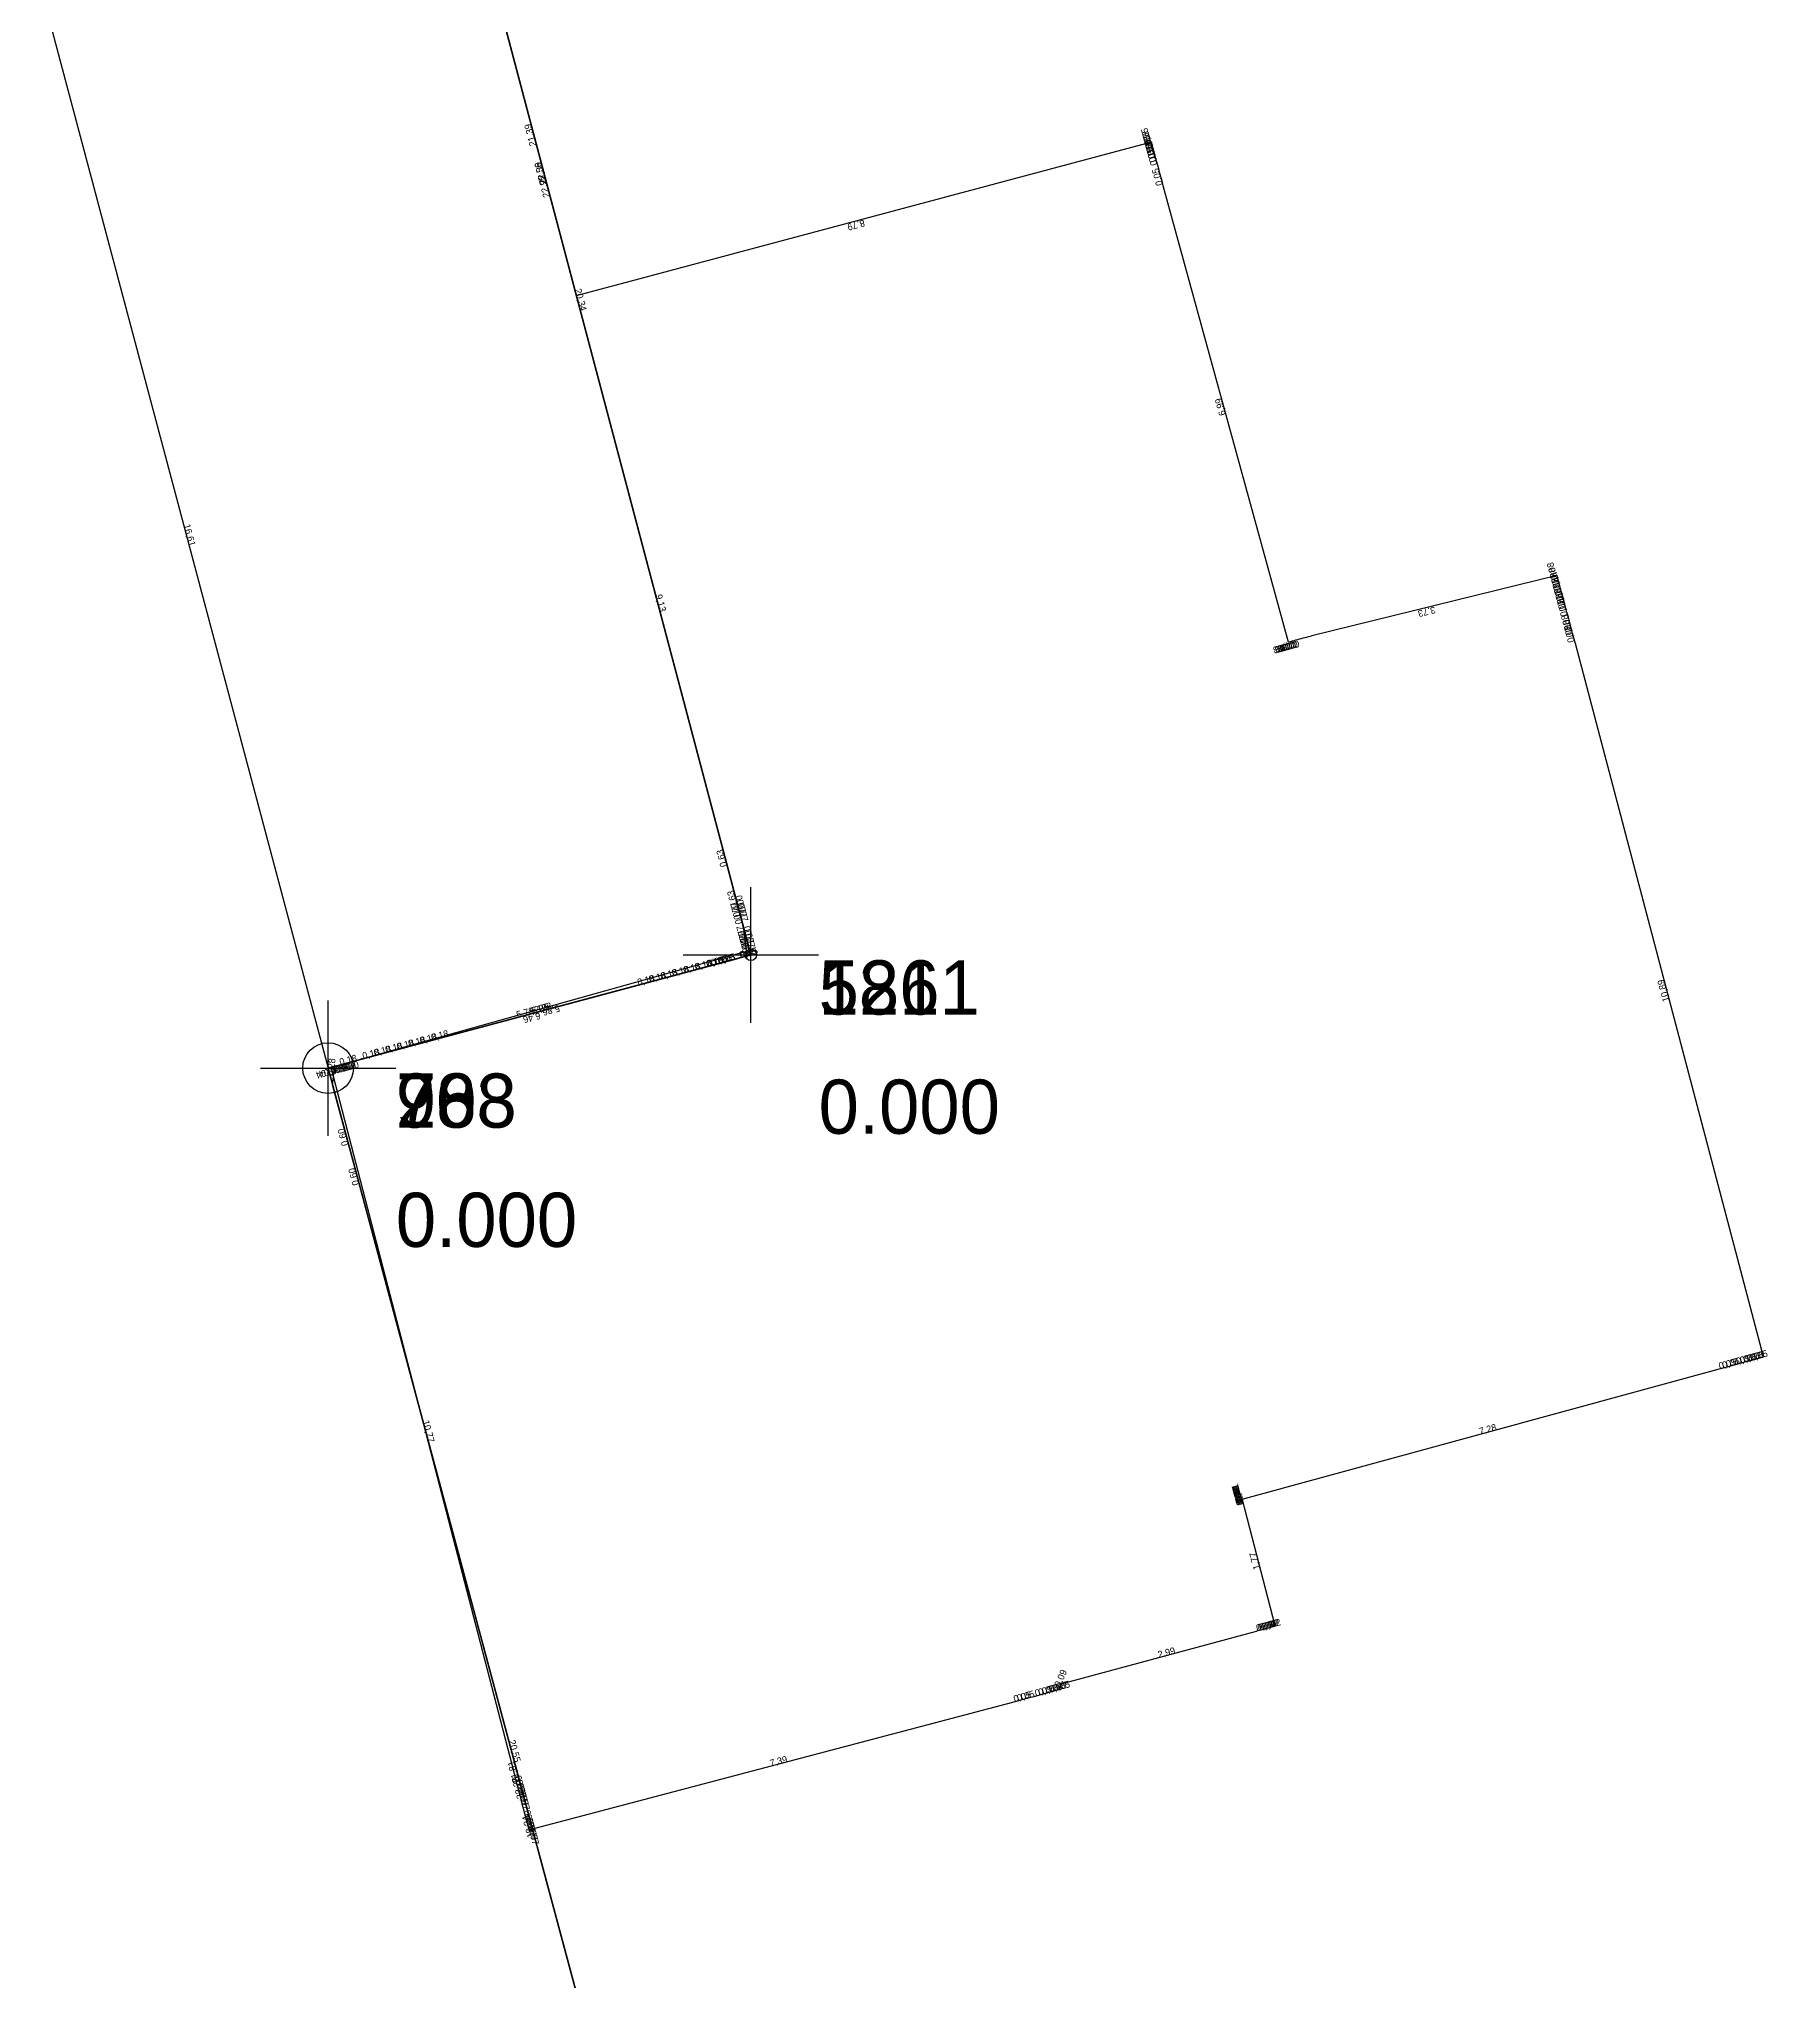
# Model space of a CAD drawing. Header units: metres. Extents: x 581016 to 32581287, y 5319908 to 5321142.
# Drawn here: x 581114.45 to 581140.12, y 5320282.77 to 5320311.44 of the extents above; entities that cross this region are included whole.
import ezdxf
from ezdxf.enums import TextEntityAlignment as Align

# ---------------------------------------------------------------- set-up
doc = ezdxf.new("R2010")
doc.units = ezdxf.units.M
doc.header["$PDMODE"] = 2
doc.header["$PDSIZE"] = 1
for name, color, linetype in [('EdgeLengths', 7, 'Continuous'), ('Flurstuecksgrenzedxf', 7, 'Continuous'), ('Gebaeudeumrissliniedxf', 7, 'Continuous'), ('Grenzpunktdxf', 7, 'Continuous'), ('Grenzpunktunabgemarktdxf', 7, 'Continuous'), ('PointHeights', 7, 'Continuous'), ('PointNames', 7, 'Continuous'), ('UmringIndustrieUGewerbefldxf', 7, 'Continuous'), ('UmringPWohnbauFldxf', 7, 'Continuous')]:
    doc.layers.add(name, color=color, linetype=linetype)

msp = doc.modelspace()

# ---------------------------------------------------------------- linework, layer by layer
at = {"layer": 'Flurstuecksgrenzedxf', "color": 178}
for points in [[(581124.374, 5320275.189), (581118.72, 5320296.25), (581124.699, 5320297.85), (581124.73, 5320297.858), (581124.76, 5320297.867), (581124.791, 5320297.875), (581124.821, 5320297.883), (581124.852, 5320297.891), (581124.882, 5320297.899), (581124.913, 5320297.907), (581124.943, 5320297.916), (581124.947, 5320297.97), (581124.918, 5320298.079), (581124.889, 5320298.188), (581124.86, 5320298.297), (581124.832, 5320298.406), (581119.06, 5320320.22)], [(581124.374, 5320275.189), (581118.72, 5320296.25), (581124.699, 5320297.85), (581124.73, 5320297.858), (581124.76, 5320297.867), (581124.791, 5320297.875), (581124.821, 5320297.883), (581124.852, 5320297.891), (581124.882, 5320297.899), (581124.913, 5320297.907), (581124.943, 5320297.916), (581124.947, 5320297.97), (581124.918, 5320298.079), (581124.889, 5320298.188), (581124.86, 5320298.297), (581124.832, 5320298.406), (581119.06, 5320320.22)], [(581119.758, 5320317.584), (581124.96, 5320297.92), (581118.72, 5320296.25), (581124.048, 5320276.404)], [(581119.758, 5320317.584), (581124.96, 5320297.92), (581118.72, 5320296.25), (581124.048, 5320276.404)]]:
    msp.add_lwpolyline(points, dxfattribs=at)
at = {"layer": 'Gebaeudeumrissliniedxf', "color": 178}
msp.add_lwpolyline([(581114.45, 5320312.303), (581118.72, 5320296.25), (581124.755, 5320297.865), (581124.799, 5320297.877), (581124.844, 5320297.889), (581124.888, 5320297.901), (581124.932, 5320297.913), (581124.953, 5320297.946), (581124.935, 5320298.015), (581124.916, 5320298.084), (581124.898, 5320298.154), (581124.88, 5320298.223), (581124.861, 5320298.292), (581124.843, 5320298.361), (581124.825, 5320298.43), (581124.806, 5320298.499), (581119.081, 5320320.142)], dxfattribs=at)
msp.add_lwpolyline([(581114.45, 5320312.303), (581118.72, 5320296.25), (581124.755, 5320297.865), (581124.799, 5320297.877), (581124.844, 5320297.889), (581124.888, 5320297.901), (581124.932, 5320297.913), (581124.953, 5320297.946), (581124.935, 5320298.015), (581124.916, 5320298.084), (581124.898, 5320298.154), (581124.88, 5320298.223), (581124.861, 5320298.292), (581124.843, 5320298.361), (581124.825, 5320298.43), (581124.806, 5320298.499), (581119.081, 5320320.142)], dxfattribs=at)
msp.add_lwpolyline([(581122.38, 5320307.65), (581124.719, 5320298.828), (581124.736, 5320298.763), (581124.754, 5320298.698), (581124.771, 5320298.634), (581124.788, 5320298.569), (581124.805, 5320298.504), (581124.822, 5320298.439), (581124.84, 5320298.374), (581124.857, 5320298.309), (581124.874, 5320298.244), (581124.891, 5320298.179), (581124.908, 5320298.115), (581124.926, 5320298.05), (581124.943, 5320297.985), (581119.302, 5320296.406), (581119.261, 5320296.395), (581119.219, 5320296.384), (581119.178, 5320296.372), (581119.136, 5320296.361), (581119.094, 5320296.35), (581119.053, 5320296.339), (581119.011, 5320296.328), (581118.97, 5320296.317), (581118.928, 5320296.306), (581118.886, 5320296.295), (581118.845, 5320296.283), (581118.803, 5320296.272), (581118.762, 5320296.261), (581121.464, 5320285.834), (581121.481, 5320285.77), (581121.498, 5320285.706), (581121.514, 5320285.643), (581121.531, 5320285.579), (581121.548, 5320285.515), (581121.565, 5320285.451), (581121.582, 5320285.387), (581121.599, 5320285.323), (581121.616, 5320285.259), (581121.633, 5320285.195), (581121.649, 5320285.132), (581121.666, 5320285.068), (581121.683, 5320285.004), (581128.826, 5320286.889), (581128.879, 5320286.904), (581128.931, 5320286.918), (581128.984, 5320286.932), (581129.036, 5320286.947), (581129.088, 5320286.961), (581129.141, 5320286.975), (581129.193, 5320286.99), (581129.246, 5320287.004), (581129.298, 5320287.018), (581129.35, 5320287.033), (581129.403, 5320287.047), (581129.455, 5320287.061), (581129.508, 5320287.076), (581129.542, 5320287.153), (581129.542, 5320287.154), (581129.542, 5320287.154), (581129.541, 5320287.155), (581129.541, 5320287.155), (581129.541, 5320287.156), (581129.541, 5320287.156), (581129.541, 5320287.157), (581129.541, 5320287.157), (581129.541, 5320287.158), (581129.541, 5320287.158), (581129.54, 5320287.159), (581129.54, 5320287.159), (581129.54, 5320287.16), (581132.423, 5320287.94), (581132.444, 5320287.945), (581132.466, 5320287.951), (581132.487, 5320287.957), (581132.508, 5320287.963), (581132.529, 5320287.968), (581132.55, 5320287.974), (581132.572, 5320287.98), (581132.593, 5320287.986), (581132.614, 5320287.991), (581132.635, 5320287.997), (581132.656, 5320288.003), (581132.678, 5320288.009), (581132.699, 5320288.014), (581132.258, 5320289.725), (581132.254, 5320289.737), (581132.251, 5320289.75), (581132.247, 5320289.762), (581132.244, 5320289.775), (581132.241, 5320289.787), (581132.237, 5320289.8), (581132.234, 5320289.812), (581132.23, 5320289.825), (581132.227, 5320289.837), (581132.224, 5320289.85), (581132.22, 5320289.862), (581132.217, 5320289.875), (581132.213, 5320289.887), (581139.237, 5320291.804), (581139.288, 5320291.818), (581139.34, 5320291.832), (581139.392, 5320291.846), (581139.443, 5320291.86), (581139.495, 5320291.874), (581139.547, 5320291.888), (581139.598, 5320291.902), (581139.65, 5320291.916), (581139.702, 5320291.93), (581139.753, 5320291.944), (581139.805, 5320291.958), (581139.857, 5320291.972), (581139.908, 5320291.986), (581137.131, 5320302.517), (581137.11, 5320302.595), (581137.09, 5320302.672), (581137.069, 5320302.749), (581137.048, 5320302.827), (581137.027, 5320302.904), (581137.006, 5320302.981), (581136.986, 5320303.059), (581136.965, 5320303.136), (581136.944, 5320303.213), (581136.923, 5320303.291), (581136.902, 5320303.368), (581136.882, 5320303.445), (581136.861, 5320303.523), (581133.241, 5320302.63), (581133.214, 5320302.623), (581133.188, 5320302.616), (581133.161, 5320302.608), (581133.135, 5320302.601), (581133.108, 5320302.594), (581133.082, 5320302.587), (581133.055, 5320302.58), (581133.029, 5320302.573), (581133.002, 5320302.566), (581132.976, 5320302.559), (581132.949, 5320302.551), (581132.923, 5320302.544), (581132.896, 5320302.537), (581131.048, 5320309.276), (581131.034, 5320309.325), (581131.021, 5320309.375), (581131.007, 5320309.424), (581130.994, 5320309.474), (581130.981, 5320309.524), (581130.967, 5320309.573), (581130.954, 5320309.623), (581130.94, 5320309.672), (581130.927, 5320309.722), (581130.914, 5320309.772), (581130.9, 5320309.821), (581130.887, 5320309.871), (581130.873, 5320309.92)], close=True, dxfattribs=at)
msp.add_lwpolyline([(581122.38, 5320307.65), (581124.719, 5320298.828), (581124.736, 5320298.763), (581124.754, 5320298.698), (581124.771, 5320298.634), (581124.788, 5320298.569), (581124.805, 5320298.504), (581124.822, 5320298.439), (581124.84, 5320298.374), (581124.857, 5320298.309), (581124.874, 5320298.244), (581124.891, 5320298.179), (581124.908, 5320298.115), (581124.926, 5320298.05), (581124.943, 5320297.985), (581119.302, 5320296.406), (581119.261, 5320296.395), (581119.219, 5320296.384), (581119.178, 5320296.372), (581119.136, 5320296.361), (581119.094, 5320296.35), (581119.053, 5320296.339), (581119.011, 5320296.328), (581118.97, 5320296.317), (581118.928, 5320296.306), (581118.886, 5320296.295), (581118.845, 5320296.283), (581118.803, 5320296.272), (581118.762, 5320296.261), (581121.464, 5320285.834), (581121.481, 5320285.77), (581121.498, 5320285.706), (581121.514, 5320285.643), (581121.531, 5320285.579), (581121.548, 5320285.515), (581121.565, 5320285.451), (581121.582, 5320285.387), (581121.599, 5320285.323), (581121.616, 5320285.259), (581121.633, 5320285.195), (581121.649, 5320285.132), (581121.666, 5320285.068), (581121.683, 5320285.004), (581128.826, 5320286.889), (581128.879, 5320286.904), (581128.931, 5320286.918), (581128.984, 5320286.932), (581129.036, 5320286.947), (581129.088, 5320286.961), (581129.141, 5320286.975), (581129.193, 5320286.99), (581129.246, 5320287.004), (581129.298, 5320287.018), (581129.35, 5320287.033), (581129.403, 5320287.047), (581129.455, 5320287.061), (581129.508, 5320287.076), (581129.542, 5320287.153), (581129.542, 5320287.154), (581129.542, 5320287.154), (581129.541, 5320287.155), (581129.541, 5320287.155), (581129.541, 5320287.156), (581129.541, 5320287.156), (581129.541, 5320287.157), (581129.541, 5320287.157), (581129.541, 5320287.158), (581129.541, 5320287.158), (581129.54, 5320287.159), (581129.54, 5320287.159), (581129.54, 5320287.16), (581132.423, 5320287.94), (581132.444, 5320287.945), (581132.466, 5320287.951), (581132.487, 5320287.957), (581132.508, 5320287.963), (581132.529, 5320287.968), (581132.55, 5320287.974), (581132.572, 5320287.98), (581132.593, 5320287.986), (581132.614, 5320287.991), (581132.635, 5320287.997), (581132.656, 5320288.003), (581132.678, 5320288.009), (581132.699, 5320288.014), (581132.258, 5320289.725), (581132.254, 5320289.737), (581132.251, 5320289.75), (581132.247, 5320289.762), (581132.244, 5320289.775), (581132.241, 5320289.787), (581132.237, 5320289.8), (581132.234, 5320289.812), (581132.23, 5320289.825), (581132.227, 5320289.837), (581132.224, 5320289.85), (581132.22, 5320289.862), (581132.217, 5320289.875), (581132.213, 5320289.887), (581139.237, 5320291.804), (581139.288, 5320291.818), (581139.34, 5320291.832), (581139.392, 5320291.846), (581139.443, 5320291.86), (581139.495, 5320291.874), (581139.547, 5320291.888), (581139.598, 5320291.902), (581139.65, 5320291.916), (581139.702, 5320291.93), (581139.753, 5320291.944), (581139.805, 5320291.958), (581139.857, 5320291.972), (581139.908, 5320291.986), (581137.131, 5320302.517), (581137.11, 5320302.595), (581137.09, 5320302.672), (581137.069, 5320302.749), (581137.048, 5320302.827), (581137.027, 5320302.904), (581137.006, 5320302.981), (581136.986, 5320303.059), (581136.965, 5320303.136), (581136.944, 5320303.213), (581136.923, 5320303.291), (581136.902, 5320303.368), (581136.882, 5320303.445), (581136.861, 5320303.523), (581133.241, 5320302.63), (581133.214, 5320302.623), (581133.188, 5320302.616), (581133.161, 5320302.608), (581133.135, 5320302.601), (581133.108, 5320302.594), (581133.082, 5320302.587), (581133.055, 5320302.58), (581133.029, 5320302.573), (581133.002, 5320302.566), (581132.976, 5320302.559), (581132.949, 5320302.551), (581132.923, 5320302.544), (581132.896, 5320302.537), (581131.048, 5320309.276), (581131.034, 5320309.325), (581131.021, 5320309.375), (581131.007, 5320309.424), (581130.994, 5320309.474), (581130.981, 5320309.524), (581130.967, 5320309.573), (581130.954, 5320309.623), (581130.94, 5320309.672), (581130.927, 5320309.722), (581130.914, 5320309.772), (581130.9, 5320309.821), (581130.887, 5320309.871), (581130.873, 5320309.92)], close=True, dxfattribs=at)
at = {"layer": 'Grenzpunktdxf', "color": 178}
msp.add_circle((581118.72, 5320296.25), 0.375, dxfattribs=at)
msp.add_circle((581118.72, 5320296.25), 0.375, dxfattribs=at)
msp.add_circle((581118.72, 5320296.25), 0.375, dxfattribs=at)
msp.add_circle((581118.72, 5320296.25), 0.375, dxfattribs=at)
at = {"layer": 'Grenzpunktdxf', "linetype": 'Continuous'}
msp.add_point((581118.72, 5320296.25), dxfattribs=at)
msp.add_point((581118.72, 5320296.25), dxfattribs=at)
msp.add_point((581118.72, 5320296.25), dxfattribs=at)
msp.add_point((581118.72, 5320296.25), dxfattribs=at)
at = {"layer": 'Grenzpunktunabgemarktdxf', "color": 178}
msp.add_circle((581124.96, 5320297.92), 0.0833, dxfattribs=at)
msp.add_circle((581124.96, 5320297.92), 0.0833, dxfattribs=at)
at = {"layer": 'Grenzpunktunabgemarktdxf', "linetype": 'Continuous'}
msp.add_point((581124.96, 5320297.92), dxfattribs=at)
msp.add_point((581124.96, 5320297.92), dxfattribs=at)
msp.add_point((581124.96, 5320297.92), dxfattribs=at)
msp.add_point((581124.96, 5320297.92), dxfattribs=at)
at = {"layer": 'UmringIndustrieUGewerbefldxf', "color": 178}
msp.add_lwpolyline([(581124.271, 5320275.572), (581119.257, 5320294.25), (581119.1, 5320294.834), (581118.943, 5320295.418), (581118.787, 5320296.001), (581118.817, 5320296.276), (581118.986, 5320296.321), (581119.155, 5320296.367), (581119.325, 5320296.412), (581119.494, 5320296.457), (581119.663, 5320296.502), (581119.832, 5320296.548), (581120.001, 5320296.593), (581120.17, 5320296.638), (581120.34, 5320296.683), (581123.216, 5320297.453), (581123.385, 5320297.498), (581123.554, 5320297.544), (581123.723, 5320297.589), (581123.892, 5320297.634), (581124.061, 5320297.68), (581124.231, 5320297.725), (581124.4, 5320297.77), (581124.569, 5320297.815), (581124.738, 5320297.861), (581124.907, 5320297.906), (581124.85, 5320298.336), (581124.69, 5320298.941), (581124.53, 5320299.545), (581119.06, 5320320.22)], dxfattribs=at)
msp.add_lwpolyline([(581124.271, 5320275.572), (581119.257, 5320294.25), (581119.1, 5320294.834), (581118.943, 5320295.418), (581118.787, 5320296.001), (581118.817, 5320296.276), (581118.986, 5320296.321), (581119.155, 5320296.367), (581119.325, 5320296.412), (581119.494, 5320296.457), (581119.663, 5320296.502), (581119.832, 5320296.548), (581120.001, 5320296.593), (581120.17, 5320296.638), (581120.34, 5320296.683), (581123.216, 5320297.453), (581123.385, 5320297.498), (581123.554, 5320297.544), (581123.723, 5320297.589), (581123.892, 5320297.634), (581124.061, 5320297.68), (581124.231, 5320297.725), (581124.4, 5320297.77), (581124.569, 5320297.815), (581124.738, 5320297.861), (581124.907, 5320297.906), (581124.85, 5320298.336), (581124.69, 5320298.941), (581124.53, 5320299.545), (581119.06, 5320320.22)], dxfattribs=at)
at = {"layer": 'UmringPWohnbauFldxf', "color": 178}
msp.add_lwpolyline([(581124.5, 5320274.72), (581118.72, 5320296.25), (581124.305, 5320297.745), (581124.358, 5320297.759), (581124.411, 5320297.773), (581124.464, 5320297.787), (581124.516, 5320297.801), (581124.569, 5320297.815), (581124.622, 5320297.829), (581124.674, 5320297.844), (581124.727, 5320297.858), (581124.78, 5320297.872), (581124.832, 5320297.886), (581124.885, 5320297.9), (581124.938, 5320297.914), (581124.931, 5320298.029), (581119.06, 5320320.22)], dxfattribs=at)
msp.add_lwpolyline([(581124.5, 5320274.72), (581118.72, 5320296.25), (581124.305, 5320297.745), (581124.358, 5320297.759), (581124.411, 5320297.773), (581124.464, 5320297.787), (581124.516, 5320297.801), (581124.569, 5320297.815), (581124.622, 5320297.829), (581124.674, 5320297.844), (581124.727, 5320297.858), (581124.78, 5320297.872), (581124.832, 5320297.886), (581124.885, 5320297.9), (581124.938, 5320297.914), (581124.931, 5320298.029), (581119.06, 5320320.22)], dxfattribs=at)

# ---------------------------------------------------------------- texts
at = {"layer": 'EdgeLengths', "linetype": 'Continuous'}
for s, rotation, p in [('21,39', 104.8194, (581121.795, 5320309.873)), ('21,39', 104.8194, (581121.795, 5320309.873)), ('0,05', 105.1182, (581130.88, 5320309.886)), ('0,05', 105.1182, (581130.88, 5320309.886)), ('0,05', 105.1182, (581130.894, 5320309.836)), ('0,05', 105.1182, (581130.894, 5320309.836)), ('0,05', 105.1182, (581130.907, 5320309.786)), ('0,05', 105.1182, (581130.907, 5320309.786)), ('0,05', 105.1182, (581130.92, 5320309.737)), ('0,05', 105.1182, (581130.92, 5320309.737)), ('0,05', 105.1182, (581130.934, 5320309.687)), ('0,05', 105.1182, (581130.934, 5320309.687)), ('0,05', 105.1182, (581130.947, 5320309.638)), ('0,05', 105.1182, (581130.947, 5320309.638)), ('0,05', 105.1182, (581130.961, 5320309.588)), ('0,05', 105.1182, (581130.961, 5320309.588)), ('22,39', 104.8187, (581121.944, 5320309.311)), ('22,39', 104.8187, (581121.944, 5320309.311)), ('22,56', 104.8194, (581121.946, 5320309.303)), ('22,56', 104.8194, (581121.946, 5320309.303)), ('0,05', 105.1182, (581130.974, 5320309.538)), ('0,05', 105.1182, (581130.974, 5320309.538)), ('0,05', 105.1182, (581130.987, 5320309.489)), ('0,05', 105.1182, (581130.987, 5320309.489)), ('0,05', 105.1182, (581131.001, 5320309.439)), ('0,05', 105.1182, (581131.001, 5320309.439)), ('0,05', 105.1182, (581131.014, 5320309.39)), ('0,05', 105.1182, (581131.014, 5320309.39)), ('0,05', 105.1182, (581131.027, 5320309.34)), ('0,05', 105.1182, (581131.027, 5320309.34)), ('0,05', 105.1182, (581131.041, 5320309.29)), ('0,05', 105.1182, (581131.041, 5320309.29)), ('22,95', 104.8194, (581121.996, 5320309.115)), ('22,95', 104.8194, (581121.996, 5320309.115)), ('8,79', -165.034, (581126.627, 5320308.775)), ('8,79', -165.034, (581126.627, 5320308.775)), ('20,34', -75.1806, (581122.359, 5320307.742)), ('20,34', -75.1806, (581122.359, 5320307.742)), ('6,99', 105.343, (581131.972, 5320305.896)), ('6,99', 105.343, (581131.972, 5320305.896)), ('16,61', -75.1062, (581116.585, 5320304.267)), ('16,61', -75.1062, (581116.585, 5320304.267)), ('0,08', 105.0543, (581136.871, 5320303.474)), ('0,08', 105.0543, (581136.871, 5320303.474)), ('0,08', 105.0543, (581136.892, 5320303.397)), ('0,08', 105.0543, (581136.892, 5320303.397)), ('0,08', 105.0543, (581136.913, 5320303.319)), ('0,08', 105.0543, (581136.913, 5320303.319)), ('0,08', 105.0543, (581136.934, 5320303.242)), ('0,08', 105.0543, (581136.934, 5320303.242)), ('9,13', -75.1492, (581123.55, 5320303.229)), ('9,13', -75.1492, (581123.55, 5320303.229)), ('0,08', 105.0543, (581136.954, 5320303.165)), ('0,08', 105.0543, (581136.954, 5320303.165)), ('0,08', 105.0543, (581136.975, 5320303.087)), ('0,08', 105.0543, (581136.975, 5320303.087)), ('0,08', 105.0543, (581136.996, 5320303.01)), ('0,08', 105.0543, (581136.996, 5320303.01)), ('3,73', -166.1466, (581135.051, 5320303.066)), ('3,73', -166.1466, (581135.051, 5320303.066)), ('0,08', 105.0543, (581137.017, 5320302.933)), ('0,08', 105.0543, (581137.017, 5320302.933)), ('0,08', 105.0543, (581137.038, 5320302.855)), ('0,08', 105.0543, (581137.038, 5320302.855)), ('0,08', 105.0543, (581137.058, 5320302.778)), ('0,08', 105.0543, (581137.058, 5320302.778)), ('0,08', 105.0543, (581137.079, 5320302.701)), ('0,08', 105.0543, (581137.079, 5320302.701)), ('0,08', 105.0543, (581137.1, 5320302.623)), ('0,08', 105.0543, (581137.1, 5320302.623)), ('0,08', 105.0543, (581137.121, 5320302.546)), ('0,08', 105.0543, (581137.121, 5320302.546)), ('0,03', -164.916, (581132.91, 5320302.531)), ('0,03', -164.916, (581132.91, 5320302.531)), ('0,03', -164.916, (581132.936, 5320302.538)), ('0,03', -164.916, (581132.936, 5320302.538)), ('0,03', -164.916, (581132.963, 5320302.545)), ('0,03', -164.916, (581132.963, 5320302.545)), ('0,03', -164.916, (581132.989, 5320302.552)), ('0,03', -164.916, (581132.989, 5320302.552)), ('0,03', -164.916, (581133.016, 5320302.559)), ('0,03', -164.916, (581133.016, 5320302.559)), ('0,03', -164.916, (581133.042, 5320302.566)), ('0,03', -164.916, (581133.042, 5320302.566)), ('0,03', -164.916, (581133.069, 5320302.573)), ('0,03', -164.916, (581133.069, 5320302.573)), ('0,03', -164.916, (581133.095, 5320302.581)), ('0,03', -164.916, (581133.095, 5320302.581)), ('0,03', -164.916, (581133.121, 5320302.588)), ('0,03', -164.916, (581133.121, 5320302.588)), ('0,03', -164.916, (581133.148, 5320302.595)), ('0,03', -164.916, (581133.148, 5320302.595)), ('0,03', -164.916, (581133.174, 5320302.602)), ('0,03', -164.916, (581133.174, 5320302.602)), ('0,03', -164.916, (581133.201, 5320302.609)), ('0,03', -164.916, (581133.201, 5320302.609)), ('0,03', -164.916, (581133.227, 5320302.616)), ('0,03', -164.916, (581133.227, 5320302.616)), ('0,63', 104.8194, (581124.61, 5320299.233)), ('0,63', 104.8194, (581124.61, 5320299.233)), ('0,63', 104.8194, (581124.77, 5320298.629)), ('0,63', 104.8194, (581124.77, 5320298.629)), ('0,07', 104.8508, (581124.816, 5320298.455)), ('0,07', 104.8508, (581124.816, 5320298.455)), ('0,07', 104.8508, (581124.834, 5320298.386)), ('0,07', 104.8508, (581124.834, 5320298.386)), ('0,07', -75.1492, (581124.728, 5320298.786)), ('0,07', -75.1492, (581124.728, 5320298.786)), ('0,07', -75.1492, (581124.745, 5320298.721)), ('0,07', -75.1492, (581124.745, 5320298.721)), ('0,07', -75.1492, (581124.762, 5320298.656)), ('0,07', -75.1492, (581124.762, 5320298.656)), ('0,07', -75.1492, (581124.779, 5320298.591)), ('0,07', -75.1492, (581124.779, 5320298.591)), ('0,11', 104.8194, (581124.846, 5320298.341)), ('0,11', 104.8194, (581124.846, 5320298.341)), ('0,07', 104.8508, (581124.852, 5320298.316)), ('0,07', 104.8508, (581124.852, 5320298.316)), ('0,07', 104.8508, (581124.871, 5320298.247)), ('0,07', 104.8508, (581124.871, 5320298.247)), ('0,11', 104.8194, (581124.875, 5320298.232)), ('0,11', 104.8194, (581124.875, 5320298.232)), ('0,07', 104.8508, (581124.889, 5320298.178)), ('0,07', 104.8508, (581124.889, 5320298.178)), ('0,07', 104.8508, (581124.907, 5320298.109)), ('0,07', 104.8508, (581124.907, 5320298.109)), ('0,43', 97.6022, (581124.879, 5320298.111)), ('0,43', 97.6022, (581124.879, 5320298.111)), ('0,11', 104.8194, (581124.904, 5320298.123)), ('0,11', 104.8194, (581124.904, 5320298.123)), ('0,07', -75.1492, (581124.797, 5320298.526)), ('0,07', -75.1492, (581124.797, 5320298.526)), ('0,07', -75.1492, (581124.814, 5320298.461)), ('0,07', -75.1492, (581124.814, 5320298.461)), ('0,07', -75.1492, (581124.831, 5320298.397)), ('0,07', -75.1492, (581124.831, 5320298.397)), ('0,07', -75.1492, (581124.848, 5320298.332)), ('0,07', -75.1492, (581124.848, 5320298.332)), ('0,07', 104.8508, (581124.926, 5320298.04)), ('0,07', 104.8508, (581124.926, 5320298.04)), ('0,11', 104.8194, (581124.932, 5320298.014)), ('0,11', 104.8194, (581124.932, 5320298.014)), ('0,07', 104.8508, (581124.944, 5320297.971)), ('0,07', 104.8508, (581124.944, 5320297.971)), ('0,05', 14.9828, (581124.806, 5320297.869)), ('0,05', 14.9828, (581124.806, 5320297.869)), ('0,03', 14.9828, (581124.806, 5320297.869)), ('0,03', 14.9828, (581124.806, 5320297.869)), ('0,05', 14.9828, (581124.821, 5320297.873)), ('0,05', 14.9828, (581124.821, 5320297.873)), ('0,18', 14.9828, (581124.823, 5320297.873)), ('0,18', 14.9828, (581124.823, 5320297.873)), ('0,12', 93.3145, (581124.934, 5320297.962)), ('0,12', 93.3145, (581124.934, 5320297.962)), ('0,03', 14.9828, (581124.837, 5320297.877)), ('0,03', 14.9828, (581124.837, 5320297.877)), ('0,05', 14.9828, (581124.859, 5320297.883)), ('0,05', 14.9828, (581124.859, 5320297.883)), ('0,05', 86.2617, (581124.945, 5320297.933)), ('0,05', 86.2617, (581124.945, 5320297.933)), ('0,05', 14.9828, (581124.866, 5320297.885)), ('0,05', 14.9828, (581124.866, 5320297.885)), ('0,03', 14.9828, (581124.867, 5320297.885)), ('0,03', 14.9828, (581124.867, 5320297.885)), ('0,04', 57.9974, (581124.943, 5320297.919)), ('0,04', 57.9974, (581124.943, 5320297.919)), ('0,07', -75.1492, (581124.865, 5320298.267)), ('0,07', -75.1492, (581124.865, 5320298.267)), ('0,03', 14.9828, (581124.898, 5320297.893)), ('0,03', 14.9828, (581124.898, 5320297.893)), ('0,07', -75.1492, (581124.883, 5320298.202)), ('0,07', -75.1492, (581124.883, 5320298.202)), ('0,05', 14.9828, (581124.91, 5320297.897)), ('0,05', 14.9828, (581124.91, 5320297.897)), ('0,05', 14.9828, (581124.911, 5320297.897)), ('0,05', 14.9828, (581124.911, 5320297.897)), ('0,07', -75.1492, (581124.9, 5320298.137)), ('0,07', -75.1492, (581124.9, 5320298.137)), ('0,03', 14.9828, (581124.928, 5320297.901)), ('0,03', 14.9828, (581124.928, 5320297.901)), ('0,07', -75.1492, (581124.917, 5320298.072)), ('0,07', -75.1492, (581124.917, 5320298.072)), ('0,18', 14.9828, (581123.808, 5320297.602)), ('0,18', 14.9828, (581123.808, 5320297.602)), ('0,18', 14.9828, (581123.977, 5320297.647)), ('0,18', 14.9828, (581123.977, 5320297.647)), ('0,18', 14.9828, (581124.146, 5320297.692)), ('0,18', 14.9828, (581124.146, 5320297.692)), ('0,18', 14.9828, (581124.315, 5320297.737)), ('0,18', 14.9828, (581124.315, 5320297.737)), ('0,05', 14.9828, (581124.332, 5320297.742)), ('0,05', 14.9828, (581124.332, 5320297.742)), ('0,05', 14.9828, (581124.385, 5320297.756)), ('0,05', 14.9828, (581124.385, 5320297.756)), ('0,05', 14.9828, (581124.437, 5320297.77)), ('0,05', 14.9828, (581124.437, 5320297.77)), ('0,18', 14.9828, (581124.484, 5320297.783)), ('0,18', 14.9828, (581124.484, 5320297.783)), ('0,05', 14.9828, (581124.49, 5320297.784)), ('0,05', 14.9828, (581124.49, 5320297.784)), ('0,05', 14.9828, (581124.543, 5320297.798)), ('0,05', 14.9828, (581124.543, 5320297.798)), ('0,05', 14.9828, (581124.595, 5320297.812)), ('0,05', 14.9828, (581124.595, 5320297.812)), ('0,05', 14.9828, (581124.648, 5320297.827)), ('0,05', 14.9828, (581124.648, 5320297.827)), ('0,18', 14.9828, (581124.654, 5320297.828)), ('0,18', 14.9828, (581124.654, 5320297.828)), ('0,05', 14.9828, (581124.701, 5320297.841)), ('0,05', 14.9828, (581124.701, 5320297.841)), ('0,03', 14.9828, (581124.715, 5320297.844)), ('0,03', 14.9828, (581124.715, 5320297.844)), ('0,03', 14.9828, (581124.745, 5320297.852)), ('0,03', 14.9828, (581124.745, 5320297.852)), ('0,05', 14.9828, (581124.753, 5320297.855)), ('0,05', 14.9828, (581124.753, 5320297.855)), ('0,03', 14.9828, (581124.776, 5320297.861)), ('0,03', 14.9828, (581124.776, 5320297.861)), ('0,05', 14.9828, (581124.777, 5320297.861)), ('0,05', 14.9828, (581124.777, 5320297.861)), ('0,07', -75.1492, (581124.934, 5320298.007)), ('0,07', -75.1492, (581124.934, 5320298.007)), ('0,18', 14.9828, (581123.3, 5320297.466)), ('0,18', 14.9828, (581123.3, 5320297.466)), ('0,18', 14.9828, (581123.469, 5320297.511)), ('0,18', 14.9828, (581123.469, 5320297.511)), ('0,18', 14.9828, (581123.639, 5320297.556)), ('0,18', 14.9828, (581123.639, 5320297.556)), ('10,89', 104.7727, (581138.52, 5320297.242)), ('10,89', 104.7727, (581138.52, 5320297.242)), ('6,19', 14.9828, (581121.71, 5320297.04)), ('6,19', 14.9828, (581121.71, 5320297.04)), ('6,25', 14.9828, (581121.737, 5320297.048)), ('6,25', 14.9828, (581121.737, 5320297.048)), ('2,98', 14.9828, (581121.778, 5320297.058)), ('2,98', 14.9828, (581121.778, 5320297.058)), ('5,86', -164.3607, (581122.123, 5320297.185)), ('5,86', -164.3607, (581122.123, 5320297.185)), ('5,78', 14.9828, (581121.513, 5320296.987)), ('5,78', 14.9828, (581121.513, 5320296.987)), ('6,46', -165.0172, (581121.84, 5320297.075)), ('6,46', -165.0172, (581121.84, 5320297.075)), ('0,18', 14.9828, (581119.578, 5320296.47)), ('0,18', 14.9828, (581119.578, 5320296.47)), ('0,18', 14.9828, (581119.748, 5320296.515)), ('0,18', 14.9828, (581119.748, 5320296.515)), ('0,18', 14.9828, (581119.917, 5320296.56)), ('0,18', 14.9828, (581119.917, 5320296.56)), ('0,18', 14.9828, (581120.086, 5320296.606)), ('0,18', 14.9828, (581120.086, 5320296.606)), ('0,18', 14.9828, (581120.255, 5320296.651)), ('0,18', 14.9828, (581120.255, 5320296.651)), ('0,28', 83.7122, (581118.802, 5320296.129)), ('0,28', 83.7122, (581118.802, 5320296.129)), ('0,04', -165.0172, (581118.99, 5320296.312)), ('0,04', -165.0172, (581118.99, 5320296.312)), ('0,04', -165.0172, (581119.032, 5320296.323)), ('0,04', -165.0172, (581119.032, 5320296.323)), ('0,04', -165.0172, (581119.074, 5320296.335)), ('0,04', -165.0172, (581119.074, 5320296.335)), ('0,04', -165.0172, (581119.115, 5320296.346)), ('0,04', -165.0172, (581119.115, 5320296.346)), ('0,18', 14.9828, (581118.902, 5320296.289)), ('0,18', 14.9828, (581118.902, 5320296.289)), ('0,04', -165.0172, (581119.157, 5320296.357)), ('0,04', -165.0172, (581119.157, 5320296.357)), ('0,04', -165.0172, (581119.198, 5320296.368)), ('0,04', -165.0172, (581119.198, 5320296.368)), ('0,04', -165.0172, (581119.24, 5320296.379)), ('0,04', -165.0172, (581119.24, 5320296.379)), ('0,04', -165.0172, (581119.282, 5320296.39)), ('0,04', -165.0172, (581119.282, 5320296.39)), ('0,18', 14.9828, (581119.071, 5320296.334)), ('0,18', 14.9828, (581119.071, 5320296.334)), ('0,18', 14.9828, (581119.24, 5320296.379)), ('0,18', 14.9828, (581119.24, 5320296.379)), ('0,18', 14.9828, (581119.409, 5320296.424)), ('0,18', 14.9828, (581119.409, 5320296.424)), ('0,04', -165.0172, (581118.782, 5320296.257)), ('0,04', -165.0172, (581118.782, 5320296.257)), ('0,04', -165.0172, (581118.824, 5320296.268)), ('0,04', -165.0172, (581118.824, 5320296.268)), ('0,04', -165.0172, (581118.866, 5320296.279)), ('0,04', -165.0172, (581118.866, 5320296.279)), ('0,04', -165.0172, (581118.907, 5320296.29)), ('0,04', -165.0172, (581118.907, 5320296.29)), ('0,04', -165.0172, (581118.949, 5320296.301)), ('0,04', -165.0172, (581118.949, 5320296.301)), ('0,60', 105.0274, (581118.865, 5320295.699)), ('0,60', 105.0274, (581118.865, 5320295.699)), ('0,60', 105.0274, (581119.022, 5320295.116)), ('0,60', 105.0274, (581119.022, 5320295.116)), ('0,60', 105.0274, (581119.179, 5320294.532)), ('0,60', 105.0274, (581119.179, 5320294.532)), ('0,05', 15.1612, (581139.469, 5320291.857)), ('0,05', 15.1612, (581139.469, 5320291.857)), ('0,05', 15.1612, (581139.521, 5320291.871)), ('0,05', 15.1612, (581139.521, 5320291.871)), ('0,05', 15.1612, (581139.573, 5320291.885)), ('0,05', 15.1612, (581139.573, 5320291.885)), ('0,05', 15.1612, (581139.624, 5320291.899)), ('0,05', 15.1612, (581139.624, 5320291.899)), ('0,05', 15.1612, (581139.676, 5320291.913)), ('0,05', 15.1612, (581139.676, 5320291.913)), ('0,05', 15.1612, (581139.728, 5320291.927)), ('0,05', 15.1612, (581139.728, 5320291.927)), ('0,05', 15.1612, (581139.779, 5320291.941)), ('0,05', 15.1612, (581139.779, 5320291.941)), ('0,05', 15.1612, (581139.831, 5320291.955)), ('0,05', 15.1612, (581139.831, 5320291.955)), ('0,05', 15.1612, (581139.882, 5320291.969)), ('0,05', 15.1612, (581139.882, 5320291.969)), ('0,05', 15.1612, (581139.262, 5320291.801)), ('0,05', 15.1612, (581139.262, 5320291.801)), ('0,05', 15.1612, (581139.314, 5320291.815)), ('0,05', 15.1612, (581139.314, 5320291.815)), ('0,05', 15.1612, (581139.366, 5320291.829)), ('0,05', 15.1612, (581139.366, 5320291.829)), ('0,05', 15.1612, (581139.417, 5320291.843)), ('0,05', 15.1612, (581139.417, 5320291.843)), ('10,77', -75.4708, (581120.113, 5320291.038)), ('10,77', -75.4708, (581120.113, 5320291.038)), ('7,28', 15.2634, (581135.725, 5320290.836)), ('7,28', 15.2634, (581135.725, 5320290.836)), ('0,01', 105.1777, (581132.215, 5320289.871)), ('0,01', 105.1777, (581132.215, 5320289.871)), ('0,01', 105.1777, (581132.218, 5320289.859)), ('0,01', 105.1777, (581132.218, 5320289.859)), ('0,01', 105.1777, (581132.222, 5320289.846)), ('0,01', 105.1777, (581132.222, 5320289.846)), ('0,01', 105.1777, (581132.225, 5320289.834)), ('0,01', 105.1777, (581132.225, 5320289.834)), ('0,01', 105.1777, (581132.229, 5320289.821)), ('0,01', 105.1777, (581132.229, 5320289.821)), ('0,01', 105.1777, (581132.232, 5320289.809)), ('0,01', 105.1777, (581132.232, 5320289.809)), ('0,01', 105.1777, (581132.235, 5320289.796)), ('0,01', 105.1777, (581132.235, 5320289.796)), ('0,01', 105.1777, (581132.239, 5320289.783)), ('0,01', 105.1777, (581132.239, 5320289.783)), ('0,01', 105.1777, (581132.242, 5320289.771)), ('0,01', 105.1777, (581132.242, 5320289.771)), ('0,01', 105.1777, (581132.246, 5320289.758)), ('0,01', 105.1777, (581132.246, 5320289.758)), ('0,01', 105.1777, (581132.249, 5320289.746)), ('0,01', 105.1777, (581132.249, 5320289.746)), ('0,01', 105.1777, (581132.252, 5320289.733)), ('0,01', 105.1777, (581132.252, 5320289.733)), ('0,01', 105.1777, (581132.256, 5320289.721)), ('0,01', 105.1777, (581132.256, 5320289.721)), ('1,77', 104.4653, (581132.478, 5320288.859)), ('1,77', 104.4653, (581132.478, 5320288.859)), ('0,02', 15.1331, (581132.434, 5320287.933)), ('0,02', 15.1331, (581132.434, 5320287.933)), ('0,02', 15.1331, (581132.455, 5320287.938)), ('0,02', 15.1331, (581132.455, 5320287.938)), ('0,02', 15.1331, (581132.476, 5320287.944)), ('0,02', 15.1331, (581132.476, 5320287.944)), ('0,02', 15.1331, (581132.497, 5320287.95)), ('0,02', 15.1331, (581132.497, 5320287.95)), ('0,02', 15.1331, (581132.519, 5320287.956)), ('0,02', 15.1331, (581132.519, 5320287.956)), ('0,02', 15.1331, (581132.54, 5320287.961)), ('0,02', 15.1331, (581132.54, 5320287.961)), ('0,02', 15.1331, (581132.561, 5320287.967)), ('0,02', 15.1331, (581132.561, 5320287.967)), ('0,02', 15.1331, (581132.582, 5320287.973)), ('0,02', 15.1331, (581132.582, 5320287.973)), ('0,02', 15.1331, (581132.603, 5320287.978)), ('0,02', 15.1331, (581132.603, 5320287.978)), ('0,02', 15.1331, (581132.625, 5320287.984)), ('0,02', 15.1331, (581132.625, 5320287.984)), ('0,02', 15.1331, (581132.646, 5320287.99)), ('0,02', 15.1331, (581132.646, 5320287.99)), ('0,02', 15.1331, (581132.667, 5320287.996)), ('0,02', 15.1331, (581132.667, 5320287.996)), ('0,02', 15.1331, (581132.688, 5320288.001)), ('0,02', 15.1331, (581132.688, 5320288.001)), ('2,99', 15.1424, (581130.982, 5320287.54)), ('2,99', 15.1424, (581130.982, 5320287.54)), ('0,05', 15.2983, (581129.167, 5320286.973)), ('0,05', 15.2983, (581129.167, 5320286.973)), ('0,05', 15.2983, (581129.219, 5320286.987)), ('0,05', 15.2983, (581129.219, 5320286.987)), ('0,05', 15.2983, (581129.272, 5320287.001)), ('0,05', 15.2983, (581129.272, 5320287.001)), ('0,05', 15.2983, (581129.324, 5320287.015)), ('0,05', 15.2983, (581129.324, 5320287.015)), ('0,05', 15.2983, (581129.377, 5320287.03)), ('0,05', 15.2983, (581129.377, 5320287.03)), ('0,05', 15.2983, (581129.429, 5320287.044)), ('0,05', 15.2983, (581129.429, 5320287.044)), ('0,09', 66.2291, (581129.525, 5320287.105)), ('0,09', 66.2291, (581129.525, 5320287.105)), ('0,05', 15.2983, (581129.481, 5320287.059)), ('0,05', 15.2983, (581129.481, 5320287.059)), ('0,00', -74.0546, (581129.54, 5320287.149)), ('0,00', -74.0546, (581129.54, 5320287.149)), ('0,00', -74.0546, (581129.54, 5320287.149)), ('0,00', -74.0546, (581129.54, 5320287.149)), ('0,00', -74.0546, (581129.541, 5320287.148)), ('0,00', -74.0546, (581129.54, 5320287.148)), ('0,00', -74.0546, (581129.541, 5320287.148)), ('0,00', -74.0546, (581129.54, 5320287.148)), ('0,00', -74.0546, (581129.541, 5320287.147)), ('0,00', -74.0546, (581129.541, 5320287.147)), ('0,00', -74.0546, (581129.541, 5320287.147)), ('0,00', -74.0546, (581129.541, 5320287.147)), ('0,00', -74.0546, (581129.541, 5320287.147)), ('0,00', -74.0546, (581129.541, 5320287.147)), ('0,00', -74.0546, (581129.541, 5320287.146)), ('0,00', -74.0546, (581129.541, 5320287.146)), ('0,00', -74.0546, (581129.541, 5320287.145)), ('0,00', -74.0546, (581129.541, 5320287.146)), ('0,00', -74.0546, (581129.541, 5320287.145)), ('0,00', -74.0546, (581129.541, 5320287.146)), ('0,00', -74.0546, (581129.542, 5320287.144)), ('0,00', -74.0546, (581129.542, 5320287.144)), ('0,00', -74.0546, (581129.542, 5320287.145)), ('0,00', -74.0546, (581129.542, 5320287.144)), ('0,00', -74.0546, (581129.542, 5320287.144)), ('0,00', -74.0546, (581129.542, 5320287.145)), ('0,05', 15.2983, (581128.853, 5320286.887)), ('0,05', 15.2983, (581128.853, 5320286.887)), ('0,05', 15.2983, (581128.905, 5320286.901)), ('0,05', 15.2983, (581128.905, 5320286.901)), ('0,05', 15.2983, (581128.957, 5320286.915)), ('0,05', 15.2983, (581128.957, 5320286.915)), ('0,05', 15.2983, (581129.01, 5320286.93)), ('0,05', 15.2983, (581129.01, 5320286.93)), ('0,05', 15.2983, (581129.062, 5320286.944)), ('0,05', 15.2983, (581129.062, 5320286.944)), ('0,05', 15.2983, (581129.115, 5320286.958)), ('0,05', 15.2983, (581129.115, 5320286.958)), ('20,55', -74.9726, (581121.384, 5320286.317)), ('20,55', -74.9726, (581121.384, 5320286.317)), ('21,81', 105.0274, (581121.547, 5320285.709)), ('21,81', 105.0274, (581121.547, 5320285.709)), ('7,39', 14.786, (581125.255, 5320285.937)), ('7,39', 14.786, (581125.255, 5320285.937)), ('22,29', 105.0274, (581121.61, 5320285.475)), ('22,29', 105.0274, (581121.61, 5320285.475)), ('0,07', -75.2064, (581121.472, 5320285.792)), ('0,07', -75.2064, (581121.472, 5320285.792)), ('0,07', -75.2064, (581121.489, 5320285.728)), ('0,07', -75.2064, (581121.489, 5320285.728)), ('0,07', -75.2064, (581121.506, 5320285.664)), ('0,07', -75.2064, (581121.506, 5320285.664)), ('0,07', -75.2064, (581121.523, 5320285.601)), ('0,07', -75.2064, (581121.523, 5320285.601)), ('0,07', -75.2064, (581121.54, 5320285.537)), ('0,07', -75.2064, (581121.54, 5320285.537)), ('0,07', -75.2064, (581121.557, 5320285.473)), ('0,07', -75.2064, (581121.557, 5320285.473)), ('0,07', -75.2064, (581121.573, 5320285.409)), ('0,07', -75.2064, (581121.573, 5320285.409)), ('19,34', 105.0274, (581121.764, 5320284.901)), ('19,34', 105.0274, (581121.764, 5320284.901)), ('0,07', -75.2064, (581121.59, 5320285.345)), ('0,07', -75.2064, (581121.59, 5320285.345)), ('0,07', -75.2064, (581121.607, 5320285.281)), ('0,07', -75.2064, (581121.607, 5320285.281)), ('0,07', -75.2064, (581121.624, 5320285.217)), ('0,07', -75.2064, (581121.624, 5320285.217)), ('0,07', -75.2064, (581121.641, 5320285.154)), ('0,07', -75.2064, (581121.641, 5320285.154)), ('0,07', -75.2064, (581121.658, 5320285.09)), ('0,07', -75.2064, (581121.658, 5320285.09)), ('0,07', -75.2064, (581121.675, 5320285.026)), ('0,07', -75.2064, (581121.675, 5320285.026))]:
    msp.add_text(s, height=0.1, rotation=rotation, dxfattribs=at).set_placement(p)
at = {"layer": 'PointHeights', "linetype": 'Continuous'}
for p in [(581125.96, 5320296.08), (581125.96, 5320296.08), (581125.96, 5320296.08), (581125.96, 5320296.08), (581119.72, 5320294.41), (581119.72, 5320294.41), (581119.72, 5320294.41), (581119.72, 5320294.41)]:
    msp.add_text('0.000', height=0.8, dxfattribs=at).set_placement(p, align=Align.TOP_LEFT)
at = {"layer": 'PointNames', "linetype": 'Continuous'}
for s, p in [('536', (581125.96, 5320297.84)), ('586', (581125.96, 5320297.84)), ('1211', (581125.96, 5320297.84)), ('1261', (581125.96, 5320297.84)), ('963', (581119.72, 5320296.17)), ('28', (581119.72, 5320296.17)), ('288', (581119.72, 5320296.17)), ('703', (581119.72, 5320296.17))]:
    msp.add_text(s, height=0.8, dxfattribs=at).set_placement(p, align=Align.TOP_LEFT)

doc.saveas('drawing.dxf')
